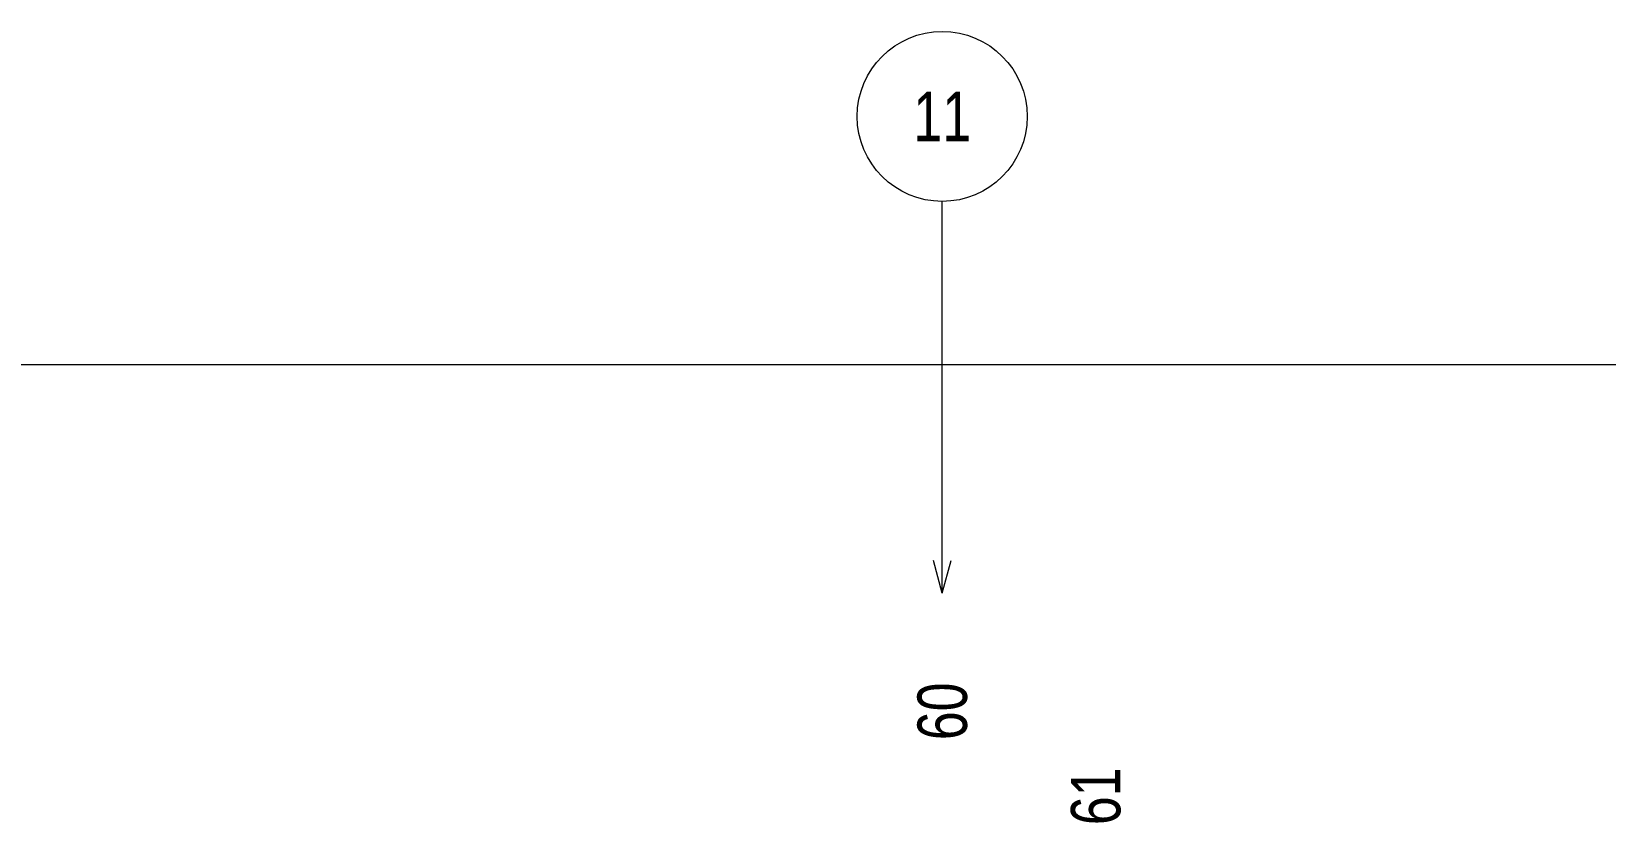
# Model space of a CAD drawing. Header units: millimetres. Extents: x 7 to 587, y 2 to 418.
# Drawn here: x 402.6 to 495.2, y 268.5 to 315 of the extents above; entities that cross this region are included whole.
import ezdxf
from ezdxf.enums import TextEntityAlignment as Align

# ---------------------------------------------------------------- set-up
doc = ezdxf.new("R2010")
doc.units = ezdxf.units.MM
doc.layers.add('GR1_15', color=7, linetype='Continuous')
doc.layers.add('GR1_16', color=7, linetype='Continuous')
doc.styles.add('HG丸ｺﾞｼｯｸM-PRO', font='')
doc.styles.get('HG丸ｺﾞｼｯｸM-PRO').set_extended_font_data('HG丸ｺﾞｼｯｸM-PRO')

# ---------------------------------------------------------------- blocks, each defined once
blk = doc.blocks.new('FXTIP_ARROW_S')
at = {"color": 0, "linetype": 'Continuous', "lineweight": -2}
for q in [(-1, 0), (-0.966, 0.259), (-0.966, -0.259)]:
    blk.add_line((0, 0), q, dxfattribs=at)

msp = doc.modelspace()

# ---------------------------------------------------------------- linework, layer by layer
at = {"layer": 'GR1_15', "color": 4, "linetype": 'Continuous', "lineweight": 13}
msp.add_line((456.175, 281.946), (456.175, 305), dxfattribs=at)
msp.add_circle((456.175, 310), 5, dxfattribs=at)
at = {"layer": 'GR1_16', "color": 4, "linetype": 'Continuous', "lineweight": 13}
msp.add_line((102.5, 295.406), (530.5, 295.406), dxfattribs=at)

# ---------------------------------------------------------------- block references
at = {"layer": 'GR1_15', "color": 4, "linetype": 'Continuous', "lineweight": 13, "xscale": 2, "yscale": 2, "rotation": 270}
msp.add_blockref('FXTIP_ARROW_S', (456.175, 281.946), dxfattribs=at)

# ---------------------------------------------------------------- texts
at = {"layer": 'GR1_15', "color": 3, "linetype": 'Continuous', "lineweight": 35, "style": 'HG丸ｺﾞｼｯｸM-PRO', "width": 0.784542}
msp.add_text('11', height=2.9091, rotation=0, dxfattribs=at).set_placement((456.175, 310), align=Align.MIDDLE_CENTER)
at = {"layer": 'GR1_16', "color": 3, "linetype": 'Continuous', "lineweight": 35, "style": 'HG丸ｺﾞｼｯｸM-PRO', "width": 0.784542}
for s, p in [('60', (456.175, 275)), ('61', (465.2, 270))]:
    msp.add_text(s, height=2.9091, rotation=90, dxfattribs=at).set_placement(p, align=Align.MIDDLE_CENTER)

doc.saveas('drawing.dxf')
